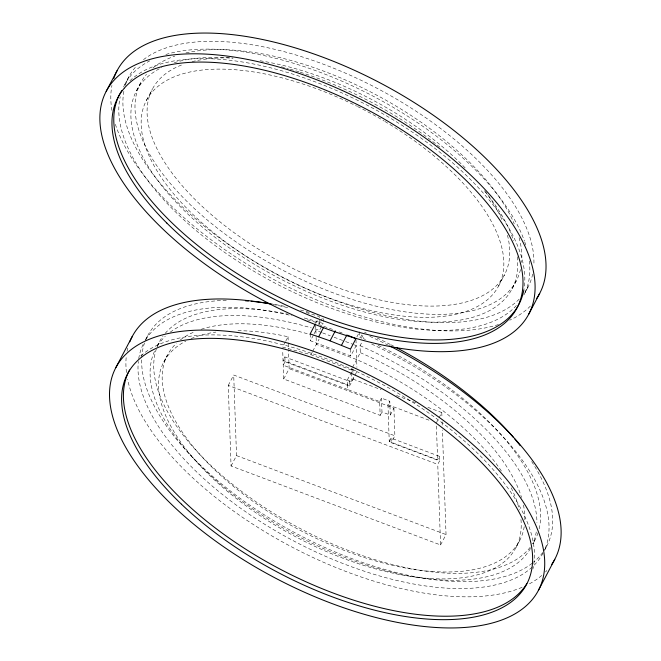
<?xml version="1.0" encoding="UTF-8"?>
<svg xmlns="http://www.w3.org/2000/svg" width="661" height="661" viewBox="0 0 661 661"><rect width="100%" height="100%" fill="white"/><g stroke="black" fill="none" stroke-linecap="round" stroke-linejoin="round"><path stroke-width="0.5" stroke-dasharray="3.31 2.48" d="M355.982 339.638L356.188 345.563L350.727 355.973L310.439 340.779L313.62 334.714M314.074 333.846L315.892 330.376L315.661 324.477M124.772 84.558L128.878 76.775M136.513 90.747L140.611 82.964M146.428 100.398L152.352 89.152M145.8 339.233L147.626 335.771M157.087 346.281L159.359 341.96M163.804 361.98L167.456 355.064M228.243 385.404L233.713 375.035L394.873 435.781L391.229 442.696L439.582 460.924L437.756 464.377L440.565 544.961L231.053 465.988L228.243 385.404L437.756 464.377M285.321 341.919L282.586 347.091L310.901 354.676L351.198 369.896L351.255 371.846M285.775 341.059L288.047 336.746L280.413 335.152A199.044 93.135 27.8 0 0 236.142 330.698M284.874 356.932L285.04 361.757L349.495 386.065L349.33 381.24L284.874 356.932L283.048 360.385L347.504 384.702L347.669 389.527L379.67 401.582L380.149 415.397L283.701 379.009L282.693 350.165M285.04 361.757L283.214 365.211L347.669 389.527M231.053 465.988L236.522 455.611L233.713 375.035M283.701 379.009L289.154 368.664L288.51 350.132M307.332 319.8A225.575 105.553 27.8 0 1 317.966 323.022L319.519 323.535L320.428 321.808M320.882 320.94L322.254 318.346M310.901 354.676L312.265 352.09M312.719 351.231L319.089 339.143M360.27 337.878L362.088 334.425M361.385 338.349L363.203 334.887M352.561 367.309L360.295 352.635L360.055 345.67L362.327 341.349M351.198 369.896L352.106 368.177M347.339 380.001L352.809 369.631L357.056 371.226L351.586 381.604L347.339 380.001L347.504 384.702L349.33 381.24M349.495 386.065L353.139 379.15L353.04 376.291M379.67 401.582L381.488 398.129L389.783 401.252L390.271 415.067L381.975 411.943L381.488 398.129M380.149 415.397L381.975 411.943M389.246 441.548L391.072 438.094L439.416 456.321L437.599 459.775L389.246 441.548L387.966 404.714L389.783 401.252M390.271 415.067L393.915 408.151L289.154 368.664M498.559 286.056L504.483 274.819M436.31 422.941L438.59 418.611M439.044 417.752L441.779 412.563L427.328 407.118M512.118 288.783L516.224 281.008M523.859 294.971L527.957 287.196M440.565 544.961L446.035 534.584L442.391 429.997M515.944 547.639L519.587 540.723M533.146 543.458L534.972 539.996M544.887 549.646L546.705 546.184M356.849 336.945L358.667 333.524M315.619 323.493L318.362 318.329M318.462 324.435L335.532 330.45M321.651 332.541L315.892 330.376L316.09 336.358M322.609 332.904L330.285 335.796M334.119 337.242L344.678 341.225M345.637 341.58L353.305 344.472M354.271 344.835L356.188 345.563L356.923 367.334M353.139 379.15L381.083 389.684M396.501 395.493L415.769 402.756M387.966 404.714L430.625 420.793M236.522 455.611L446.035 534.584M339.324 331.938L342.175 333.053M365.5 339.572L363.699 338.754L363.591 335.788M360.055 345.67L369.97 350.148A212.305 99.348 27.8 0 1 536.955 522.711M360.295 352.635L368.317 356.254A199.044 93.135 27.8 0 1 521.537 497.493M310.158 333.896L310.439 340.779M441.779 412.563L441.961 417.694M442.102 421.792L442.242 425.891M439.416 456.321L439.582 460.924M436.417 426.006L437.599 459.775M393.915 408.151L394.873 435.781M391.072 438.094L391.229 442.696M359.567 331.814L359.774 337.754M352.809 369.631L352.908 372.482M350.487 349.066L350.727 355.973M323.237 318.602L323.336 321.568M319.519 323.535L319.28 316.611L316.47 315.677A238.844 111.767 27.8 0 0 306.134 312.537M288.047 336.746L288.221 341.894M288.262 342.927L288.477 349.107M351.288 372.821L351.586 381.604M316.123 337.35L316.355 344.331L356.651 359.551L364.665 363.17A199.044 93.135 27.8 0 1 501.963 471.888M543.061 553.1A225.575 105.553 27.8 0 1 532.906 566.411M532.204 567.072A225.575 105.553 27.8 0 1 296.037 542.177A225.575 105.553 27.8 0 1 138.347 361.468M138.736 358.593A225.575 105.553 27.8 0 1 143.553 343.505M145.817 339.49A225.575 105.553 27.8 0 1 292.046 315.751M371.622 344.034A225.575 105.553 27.8 0 1 544.656 549.778M531.667 461.552A225.575 105.553 27.8 0 1 543.854 550.927M542.788 552.439A225.575 105.553 27.8 0 1 533.65 562.065M532.113 563.296A225.575 105.553 27.8 0 1 298.805 534.807A225.575 105.553 27.8 0 1 141.702 358.477M141.751 357.485A225.575 105.553 27.8 0 1 144.676 342.538M145.321 340.803A225.575 105.553 27.8 0 1 226.921 300.35M269.705 303.597A225.575 105.553 27.8 0 1 286.279 306.687M300.441 310.017A225.575 105.553 27.8 0 1 310.017 312.612M364.575 332.301A225.575 105.553 27.8 0 1 366.359 333.078M377.043 337.953A225.575 105.553 27.8 0 1 390.279 344.439M391.155 344.885A225.575 105.553 27.8 0 1 393.782 346.24M530.486 548.432A212.305 99.348 27.8 0 1 297.186 535.774A212.305 99.348 27.8 0 1 154.938 350.421M157.45 345.868A212.305 99.348 27.8 0 1 165.275 336.35M170.199 332.202A212.305 99.348 27.8 0 1 311.273 327.864M314.909 328.947A212.305 99.348 27.8 0 1 319.47 330.368L323.122 323.452A212.305 99.348 27.8 0 0 303.184 317.726M536.261 531.948A212.305 99.348 27.8 0 1 532.824 543.788M538.029 532.799A212.305 99.348 27.8 0 1 532.774 543.739M530.221 547.275A212.305 99.348 27.8 0 1 300.011 528.428A212.305 99.348 27.8 0 1 156.302 349.157M157.194 346.695A212.305 99.348 27.8 0 1 163.052 336.069M165.233 333.318A212.305 99.348 27.8 0 1 287.576 314.115M378.166 345.381A212.305 99.348 27.8 0 1 539.004 529.411M546.87 570.509A238.844 111.767 27.8 0 1 545.49 571.963M541.764 575.442A238.844 111.767 27.8 0 1 528.354 584.39M522.083 587.323A238.844 111.767 27.8 0 1 291.394 546.754A238.844 111.767 27.8 0 1 127.59 379.323M126.474 372.498A238.844 111.767 27.8 0 1 126.177 357.411M127.044 351.338A238.844 111.767 27.8 0 1 127.945 347.446M273.142 304.498A238.844 111.767 27.8 0 1 288.014 307.737M369.796 336.325A238.844 111.767 27.8 0 1 388.808 345.488M524.214 526.693A199.044 93.135 27.8 0 1 300.086 530.279A199.044 93.135 27.8 0 1 176.413 343.315M180.329 339.961A199.044 93.135 27.8 0 1 194.714 331.706M201.175 329.302A199.044 93.135 27.8 0 1 310.653 334.606M523.462 505.029A199.044 93.135 27.8 0 1 524.768 521.562M520.951 519.496A199.044 93.135 27.8 0 1 294.905 536.385A199.044 93.135 27.8 0 1 185.848 341.068M191.07 338.622A199.044 93.135 27.8 0 1 215.866 332.086M511.193 487.793A199.044 93.135 27.8 0 1 519.389 510.019M530.386 306.06A238.844 111.767 27.8 0 1 509.73 320.205M498.468 324.543A238.844 111.767 27.8 0 1 276.29 280.851A238.844 111.767 27.8 0 1 114.725 122.211M111.94 110.47A238.844 111.767 27.8 0 1 111.94 85.434M532.683 274.108A225.575 105.553 27.8 0 1 525.115 291.939M519.166 299.16A225.575 105.553 27.8 0 1 276.579 273.976A225.575 105.553 27.8 0 1 124.59 88.029M125.342 85.319A225.575 105.553 27.8 0 1 136.364 66.183M143.47 59.664A225.575 105.553 27.8 0 1 377.646 88.615A225.575 105.553 27.8 0 1 533.832 265.482M516.373 305.564A225.575 105.553 27.8 0 1 275.092 283.139A225.575 105.553 27.8 0 1 120.261 96.721M123.557 87.037A225.575 105.553 27.8 0 1 149.758 60.853M165.894 54.466A225.575 105.553 27.8 0 1 371.308 95.217A225.575 105.553 27.8 0 1 524.462 241.116M524.801 242.091A225.575 105.553 27.8 0 1 525.768 245.008M529.304 260.971A225.575 105.553 27.8 0 1 524.685 293.327M507.458 235.242A199.044 93.135 27.8 0 1 284.982 264.375A199.044 93.135 27.8 0 1 183.32 64.348M192.153 61.638A199.044 93.135 27.8 0 1 232.614 58.003M260.07 60.771A199.044 93.135 27.8 0 1 466.369 169.183M485.447 191.797A199.044 93.135 27.8 0 1 502.616 221.187M517.249 256.782A212.305 99.348 27.8 0 1 276.348 276.777A212.305 99.348 27.8 0 1 161.829 67.529M174.297 62.696A212.305 99.348 27.8 0 1 233.085 58.201M281.322 66.769A212.305 99.348 27.8 0 1 288.262 68.645M290.262 69.207A212.305 99.348 27.8 0 1 299.359 71.95M300.268 72.239A212.305 99.348 27.8 0 1 398.608 117.931M399.459 118.459A212.305 99.348 27.8 0 1 440.837 147.965M484.414 190.715A212.305 99.348 27.8 0 1 513.63 240.852M520.471 269.556A212.305 99.348 27.8 0 1 283.726 270.729A212.305 99.348 27.8 0 1 146.486 74.321M152.906 68.017A212.305 99.348 27.8 0 1 174.81 56.086M185.972 52.921A212.305 99.348 27.8 0 1 372.639 93.003A212.305 99.348 27.8 0 1 514.225 223.798M519.083 237.596A212.305 99.348 27.8 0 1 521.612 262.417M384.909 121.475A199.044 93.135 27.8 0 1 446.076 316.008A199.044 93.135 27.8 0 1 148.221 153.839A199.044 93.135 27.8 0 1 356.659 106.091M357.502 106.512A199.044 93.135 27.8 0 1 384.099 120.988M129.878 80.791A225.575 105.553 27.8 0 1 368.582 105.934A225.575 105.553 27.8 0 1 524.074 288.683M140.76 355.924A225.575 105.553 27.8 0 1 383.512 385.049A225.575 105.553 27.8 0 1 532.89 569.03"/><path stroke-width="0.99" d="M315.165 324.361L310.158 333.896L330.07 340.853L350.487 349.066L355.949 338.655L347.826 335.284M318.693 336.738L323.692 327.195M330.07 340.853L335.077 331.318M341.464 345.323L346.918 334.912M106.198 91.334L117.137 70.587M115.832 367.615L132.241 336.499M528.759 314.132A238.844 111.767 27.8 0 0 256.98 61.415A238.844 111.767 27.8 0 0 166.696 232.655A238.844 111.767 27.8 0 0 528.759 314.132L539.698 293.385M538.393 590.413A238.844 111.767 27.8 0 0 266.614 337.697A238.844 111.767 27.8 0 0 176.33 508.937A238.844 111.767 27.8 0 0 538.393 590.413L554.802 559.289M245.52 300.829A225.575 105.553 27.8 0 1 248.338 301.036M251.18 301.276A225.575 105.553 27.8 0 1 269.705 303.597M396.393 347.603A225.575 105.553 27.8 0 1 513.564 437.565M514.82 439.044A225.575 105.553 27.8 0 1 520.232 445.671M389.668 345.926A238.844 111.767 27.8 0 1 551.778 564.312M129.804 341.828A238.844 111.767 27.8 0 1 271.184 304.126M113.7 78.692A238.844 111.767 27.8 0 1 377.778 81.675A238.844 111.767 27.8 0 1 536.682 298.4M515.142 310.447A225.575 105.553 27.8 0 1 259.699 287.014A225.575 105.553 27.8 0 1 121.789 90.574M523.892 289.733A225.575 105.553 27.8 0 1 515.687 309.67M526.834 583.646A225.575 105.553 27.8 0 1 276.207 567.064A225.575 105.553 27.8 0 1 129.573 370.003M181.453 504.203A225.575 105.553 27.8 0 0 525.512 586.266A225.575 105.553 27.8 0 0 274.373 346.571A225.575 105.553 27.8 0 0 181.453 504.203M166.795 223.03A225.575 105.553 27.8 0 0 513.861 313.132A225.575 105.553 27.8 0 0 271.778 72.041A225.575 105.553 27.8 0 0 166.795 223.03"/></g></svg>
